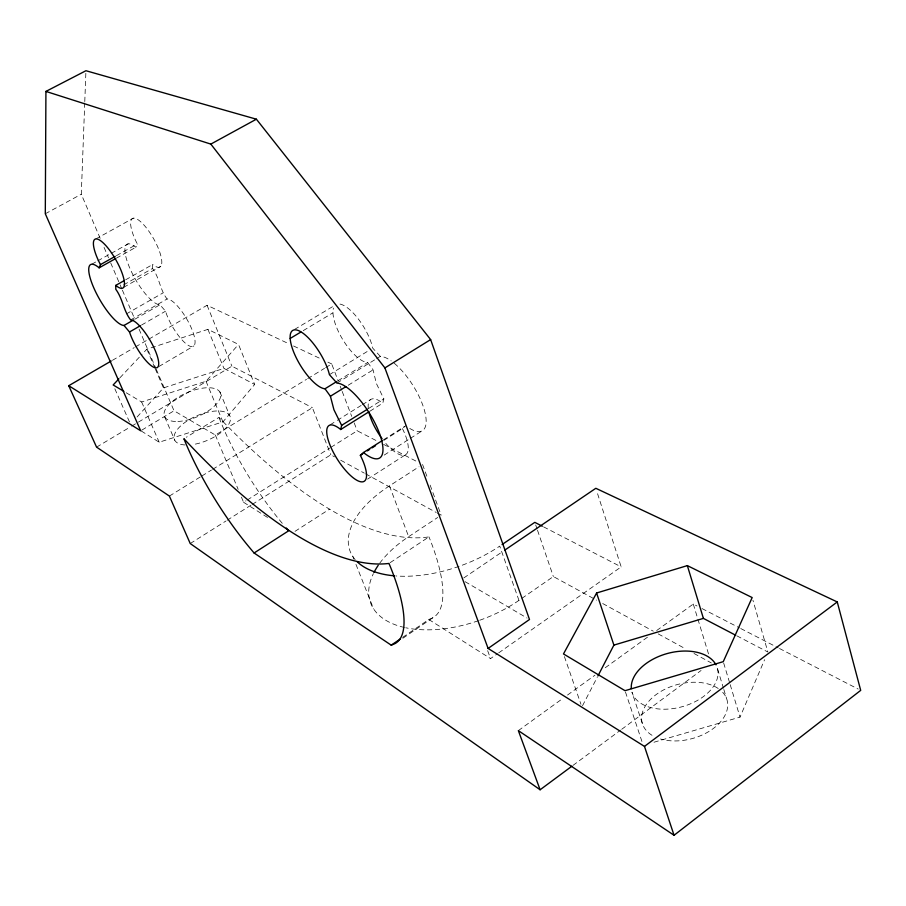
<?xml version="1.0" encoding="UTF-8"?>
<svg xmlns="http://www.w3.org/2000/svg" width="906" height="906" viewBox="0 0 906 906"><rect width="100%" height="100%" fill="white"/><g stroke="black" fill="none" stroke-linecap="round" stroke-linejoin="round"><path stroke-width="0.68" stroke-dasharray="4.53 3.4" d="M152.57 268.459L152.684 264.495A27.882 8.414 60.4 0 0 159.037 250.158A27.882 8.414 60.4 0 0 135.209 218.335A27.882 8.414 60.4 0 0 137.327 243.986L135.843 247.27A34.643 10.181 60.1 0 0 129.445 267.281A34.643 10.181 60.1 0 0 159.988 304.756L165.526 311.2A27.237 8.097 59.6 0 0 188.278 345.356A27.237 8.097 59.6 0 0 190.69 326.556A27.237 8.097 59.6 0 0 167.089 298.98C159.988 290.079 159.535 277.712 152.57 268.459L123.148 285.141M100.17 238.323L81.291 194.235L84.734 103.012M84.779 101.608L85.945 70.725M369.931 411.199L382.785 403.136L383.872 398.912L376.341 383.431L373.091 369.863L367.677 362.502A33.443 12.254 58.7 0 1 343.51 340.803A33.443 12.254 58.7 0 1 333.453 308.097M653.985 742.229L740.009 717.11L764.607 659.681M582.524 705.717L597.247 677.269M141.257 430.996L159.184 442.219L222.933 421.879L254.677 384.438L238.516 344.427L207.916 329.354L146.851 349.195L143.001 353.283M126.217 392.762L141.642 401.981L206.024 381.267L238.516 344.427M137.089 416.987L163.442 387.915L223.952 368.414L254.677 384.438M119.898 377.813L142.038 354.303M383.725 440.475L402.434 428.583L405.786 425.65M572.977 765.411L620.587 730.123M621.72 729.285L701.074 670.485M518.345 730.621L562.932 698.356M567.507 695.049L594.948 675.197M605.242 667.745L648.685 636.318M656.691 630.519L693.271 604.053L697.02 605.989M402.615 637.394L428.81 619.5L490.565 658.583L497.496 653.713M498.651 652.898L621.176 566.884L596.68 490.95M479.761 620.236A97.803 53.658 -19.9 0 0 518.957 600.384L553.362 576.544L596.533 600.157M402.864 638.254L435.039 616.261M463.793 577.949L502.343 551.765M390.169 562.66L428.968 536.884A571.992 201.732 62.5 0 1 218.958 417.406L186.319 437.236M379.659 563.306A97.803 53.658 -19.9 0 1 408.674 536.658L437.7 517.473M355.175 559.602A99.23 51.891 -19.9 0 1 389.455 485.876L419.002 466.771M295.016 531.346L329.512 509.161M367.542 479.138L405.424 454.812M384.178 455.095L409.138 439.15M410.327 438.391L422.207 430.803M383.465 439.829L404.62 426.398M190.237 543.543L225.979 520.984M227.168 520.225L250.996 505.186M252.185 504.438L330.815 454.801L334.541 456.839M241.426 497.134L243.601 502.298L245.99 500.803M247.191 500.044L329.705 448.096M330.894 447.349L357.202 430.78L377.315 441.154M368.617 408.47L383.872 398.912M330.158 424.812L336.115 421.086M337.304 420.35L361.143 405.458M362.332 404.722L370.679 399.512M348.198 385.254L373.091 369.863M169.377 496.069L200.622 476.749M201.823 476.012L211.438 470.067M212.638 469.331L312.377 407.677L330.815 454.801M338.029 380.747L367.677 362.502M336.953 383.079L375.48 359.342M376.681 358.606L380.294 356.375A43.284 16.002 57.8 0 1 391.188 360.916M329.433 374.676L369.127 350.339M156.262 369.286L174.031 410.78L215.345 435.039L306.511 379.342M307.712 378.606L324.507 368.346M325.707 367.61L331.709 363.952L338.21 380.984M303.25 330.622L332.966 312.796M141.88 430.078L174.031 410.78M96.568 447.134L130.407 426.896M131.619 426.171L231.913 366.183L312.377 407.677M294.563 329.422L334.088 305.775M158.958 366.477L193.918 345.899M112.412 360.316L134.258 347.61M135.47 346.907L147.599 339.852M148.822 339.138L207.066 305.277L288.459 343.589M141.506 325.073L165.526 311.2M130.634 319.943L167.089 298.98M134.813 319.24L159.988 304.756M126.376 313.918L162.831 293.023M125.628 279.807L152.684 264.495M123.612 287.361L160.804 266.262M116.432 255.673L137.327 243.986M116.262 258.233L135.843 247.27M91.721 264.235L96.591 261.517M97.803 260.837L109.966 254.054M111.189 253.374L128.21 243.861M95.843 238.935L133.341 218.176M45.3 213.759L81.291 194.235M428.81 619.5L431.55 618.345A139.422 45.289 57.3 0 0 428.968 536.884M293.544 345.99L320.26 358.561M327.893 362.151L331.709 363.952M383.6 444.393L416.273 461.233M543.566 526.862L621.176 566.884M702.025 608.56L739.5 627.892M740.757 628.538L778.243 647.858M779.488 648.503L858.197 689.081M736.884 635.853L767.892 652.026L752.931 600.225M340.735 460.237L364.291 473.125M365.537 473.804L436.216 512.468M437.462 513.136L441.177 515.174L429.24 482.672M602.705 603.532L653.294 631.199M658.22 633.906L685.366 648.753M693.996 653.475L711.278 662.92M465.095 581.675L527.077 618.062M243.601 502.298L268.493 518.051M380.294 356.375L372.728 348.13A33.443 12.254 58.7 0 0 357.961 318.516A33.443 12.254 58.7 0 0 338.334 303.94M114.836 388.776L129.943 422.989M141.642 401.981L159.184 442.219M164.699 416.919L174.779 440.271M104.054 247.406L108.505 257.78M110.725 262.966L121.834 288.889M122.389 290.192L134.598 318.719M139.048 329.093L155.707 367.995M146.851 349.195L154.586 367.258M155.141 368.549L163.442 387.915M215.345 435.039L238.165 489.365M206.024 381.267L222.933 421.879M219.898 391.97L229.592 415.401M207.916 329.354L223.952 368.414M207.066 305.277L231.913 366.183M352.853 556.544L353.895 559.149M355.956 564.37L373.532 608.741M340.203 386.228L341.709 390.158M342.208 391.471L351.709 416.364M354.201 422.921L357.202 430.78M389.455 485.876L408.674 536.658M422.558 464.472L427.326 477.473M487.655 650.678L490.565 658.583M518.957 600.384L499.727 546.114A99.23 51.891 -19.9 0 1 395.752 575.944M564.404 656.59L580.961 704.302M535.706 524.993L537.065 528.957M537.518 530.282L553.362 576.544M625.468 692.025L642.784 744.041M642.32 723.43L631.969 692.161A44.349 27.61 -15.3 0 0 683.351 706.363A44.349 27.61 -15.3 0 0 716.997 667.054L723.418 688.152M723.826 689.477L726.635 698.707M693.271 604.053L709.228 656.227M723.668 663.011L729.794 683.305M730.202 684.653L740.009 717.11M394.28 363.295A43.284 16.002 57.8 0 1 425.107 412.977A43.284 16.002 57.8 0 1 409.082 428.006M402.434 428.583A32.661 11.642 57.6 0 1 405.763 454.619A32.661 11.642 57.6 0 1 383.77 440.916M368.289 408.436A32.661 11.642 57.6 0 1 382.785 403.136M722.705 692.32A43.952 28.018 -15 0 1 713.43 728.424A43.952 28.018 -15 0 1 660.497 739.002M652.014 735.298A43.952 28.018 -15 0 1 658.832 692.705A43.952 28.018 -15 0 1 720.814 690.474M478.425 620.701A97.803 53.658 -19.9 0 1 405.763 627.767M404.518 627.496A97.803 53.658 -19.9 0 1 373.374 573.634M185.028 444.971A30.136 13.364 -23 0 1 188.414 420.124A30.136 13.364 -23 0 1 230.328 417.156A30.136 13.364 -23 0 1 194.292 444.314M282.276 523.317A130.702 40.045 58.1 0 1 218.958 417.406M177.938 421.449A30.328 13.103 -22.9 0 0 220.781 395.299A30.328 13.103 -22.9 0 0 178.459 397.055A30.328 13.103 -22.9 0 0 177.938 421.449"/><path stroke-width="1.36" d="M45.923 91.415L210.826 144.099L384.903 367.915L488.108 648.436L529.5 619.489L430.633 339.591L256.387 119.196L85.945 70.725L45.923 91.415L45.3 213.759L140.69 430.792L68.731 385.718L111.2 361.018M340.713 429.512L341.63 425.367L333.94 409.784L330.407 396.239L324.994 388.776A33.76 11.563 58.7 0 1 294.235 353.385A33.76 11.563 58.7 0 1 301.007 331.879A33.76 11.563 58.7 0 1 329.433 374.676L336.953 383.079A43.703 15.096 57.9 0 1 379.093 432.377A43.703 15.096 57.9 0 1 363.487 452.524L360.35 455.333A32.978 10.985 57.7 0 1 358.527 481.086A32.978 10.985 57.7 0 1 328.889 442.117A32.978 10.985 57.7 0 1 340.713 429.512L368.753 411.924M99.128 267.825L100.453 264.62A28.109 7.905 60.3 0 1 97.644 239.139A28.109 7.905 60.3 0 1 121.427 271.347A28.109 7.905 60.3 0 1 115.787 285.379L115.798 289.308C122.74 298.629 123.567 310.928 130.634 319.943A27.44 7.61 59.6 0 1 154.077 347.938A27.44 7.61 59.6 0 1 152.344 366.488A27.44 7.61 59.6 0 1 129.501 332.004L124.02 325.458A34.904 9.57 60 0 1 93.624 287.474A34.904 9.57 60 0 1 99.128 267.825L115.039 258.912M597.892 676.023L613.894 645.106L596.601 593L687.348 565.616L752.173 597.564L723.26 661.663L625.027 690.689L563.487 653.939L596.601 593M118.935 378.833L113.159 384.971L123.839 391.347M571.845 766.25L540.112 789.772L518.345 730.621L674.053 835.275L860.7 690.372L837.257 601.946L595.82 488.289L504.687 550.18M488.108 648.436L644.483 746.397L837.257 601.946M391.222 645.174L393.827 644.121A140.623 42.639 57.4 0 0 388.991 563.441A577.688 190.419 62.2 0 1 183.907 438.708A131.755 37.667 58.1 0 0 249.365 547.349L254.088 553L391.222 645.174L400.339 638.957M502.071 544.529L534.8 522.354L542.32 526.216M254.088 553L288.64 530.803L286.273 528.017M360.35 455.333L362.683 453.849M367.36 450.882L369.705 449.387M372.038 447.904L375.548 445.673M363.487 452.524L382.287 440.576M341.63 425.367L367.44 409.206M384.903 367.915L430.633 339.591M330.407 396.239L345.82 386.715M324.994 388.776L336.851 381.483M290.169 338.459L300.871 332.049M129.501 332.004L140.305 325.764M124.02 325.458L133.612 319.931M115.787 285.379L124.394 280.509M100.453 264.62L115.209 256.364M210.826 144.099L256.387 119.196M613.894 645.106L703.396 618.39L735.638 635.208M540.112 789.772L190.237 543.543L169.377 496.069L96.568 447.134L68.731 385.718M644.483 746.397L674.053 835.275M687.348 565.616L703.396 618.39M382.117 438.753A32.661 11.642 57.6 0 1 368.889 411.958M631.312 688.617A44.349 27.61 -15.3 0 1 666.884 653.634A44.349 27.61 -15.3 0 1 716 664.845M373.974 572.445A97.803 53.658 -19.9 0 1 378.221 565.333M394.37 575.831A99.23 51.891 -19.9 0 1 356.987 561.539"/></g></svg>
